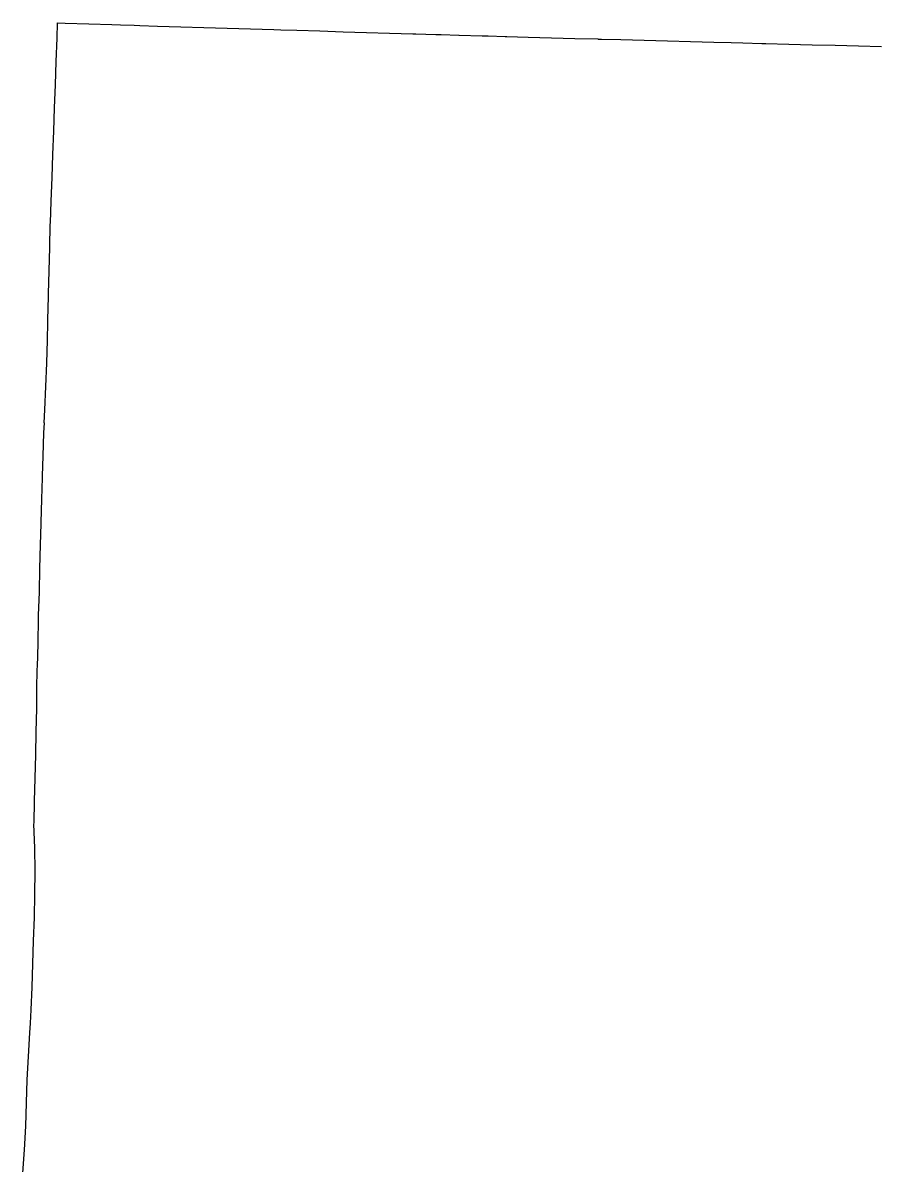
# Model space of a CAD drawing. Header units: inches. Extents: x 141448 to 685535, y 3466439 to 4099221.
# Drawn here: x 226178 to 285324, y 4019998 to 4099221 of the extents above; entities that cross this region are included whole.
import ezdxf

# ---------------------------------------------------------------- set-up
doc = ezdxf.new("R2010")
doc.units = ezdxf.units.IN
doc.header["$MEASUREMENT"] = 0
doc.layers.add('az_county', color=7, linetype='Continuous')

msp = doc.modelspace()

# ---------------------------------------------------------------- linework, layer by layer
at = {"layer": 'az_county'}
msp.add_lwpolyline([(226178.375, 4019460.75), (226283.296875, 4021067.25), (226394.890625, 4022698.25), (226423.5, 4024313.25), (226478.796875, 4025924.25), (226566.296875, 4027540.25), (226663.6875, 4029170.75), (226699.59375, 4029853.75), (226747.59375, 4030766.5), (226819.59375, 4032338.25), (226868.890625, 4033958.75), (226928.890625, 4035563.25), (226977.890625, 4037172.75), (227017.796875, 4038782.75), (227025.390625, 4040394.5), (227020.5, 4042010.5), (226952.5, 4043643.75), (226953.796875, 4043730.5), (226976.796875, 4045231.25), (227035.1875, 4046834.75), (227083, 4048443.75), (227113.078125, 4050059.25), (227140.28125, 4051674.5), (227140.375, 4051689), (227149.375, 4053292), (227149.671875, 4053301.5), (227205.875, 4054886.75), (227211.78125, 4055052.75), (227241.171875, 4056499.25), (227261.15625, 4057606), (227262.65625, 4058137), (227334.0625, 4059737.5), (227334.15625, 4059752.5), (227351.15625, 4061379.5), (227408.359375, 4063015.5), (227459.15625, 4064465.5), (227462.0625, 4064575), (227506.140625, 4066197), (227545.84375, 4067660.5), (227550.25, 4067804.5), (227591.640625, 4069179.75), (227639.953125, 4070782), (227683.546875, 4071478), (227647.953125, 4071479), (227702.546875, 4072379.25), (227774.84375, 4074000), (227837.140625, 4075616), (227882.953125, 4077207), (227893.34375, 4077630.25), (227903.453125, 4078036.25), (227913.140625, 4078425.75), (227922.640625, 4078809.5), (227933.546875, 4079248.75), (227962.75, 4080424.75), (228010.25, 4082022.25), (228045.953125, 4083642.25), (228085.640625, 4085241.25), (228089.84375, 4085350.75), (228148.34375, 4086863.75), (228210.953125, 4088486), (228263.75, 4090094.75), (228323.234375, 4091710.5), (228376.328125, 4093327), (228442.9375, 4094927), (228494.125, 4096530.5), (228553.734375, 4098150), (228592.03125, 4099221), (229126.34375, 4099203.75), (230748.59375, 4099151.5), (232346.9375, 4099100), (232966.453125, 4099080), (233914.25, 4099050.75), (234302.640625, 4099038.75), (235530.734375, 4099001.25), (237137.609375, 4098951.5), (238741.390625, 4098902), (240346.484375, 4098852.25), (241987.0625, 4098801.75), (243587.546875, 4098752.25), (244092.75, 4098736.75), (245202.328125, 4098703.75), (246777.421875, 4098657.25), (247349.21875, 4098640.25), (248402, 4098609.25), (250018.28125, 4098561.5), (251623.375, 4098514), (253236.65625, 4098466.25), (253459.359375, 4098459.75), (254844.9375, 4098418.75), (255218.640625, 4098407.75), (256438.875, 4098373.25), (256452.765625, 4098372.75), (258049.796875, 4098327.75), (258466.609375, 4098315.75), (259652.234375, 4098282.25), (259766.328125, 4098279.25), (261255.671875, 4098237), (262870.6875, 4098191.25), (264485.75, 4098146), (266080.59375, 4098101), (266101.1875, 4098100.5), (266344.59375, 4098093.75), (267681.125, 4098058), (269290.15625, 4098014.5), (270905.375, 4097971), (272516.40625, 4097927.5), (274121.34375, 4097884.25), (275320.96875, 4097852), (276132.59375, 4097830), (277470.25, 4097794), (277727.53125, 4097787.5), (279332.03125, 4097746.5), (280941.21875, 4097705), (282555.59375, 4097663.75), (284167.71875, 4097622.5), (285764.8125, 4097581.5)], dxfattribs=at)

doc.saveas('drawing.dxf')
